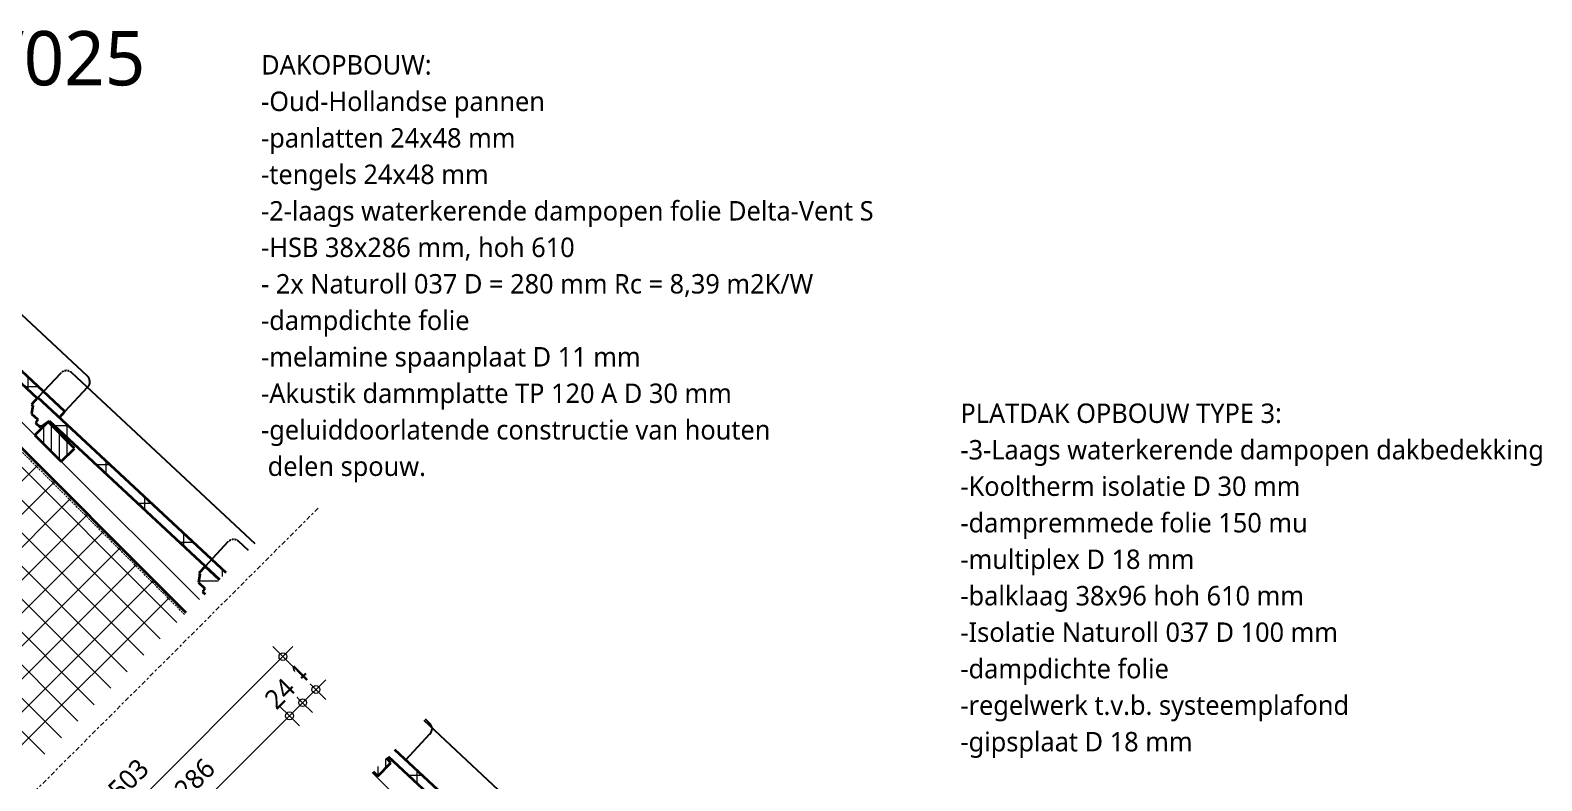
# Model space of a CAD drawing. Header units: millimetres. Extents: x 1789 to 13769, y 2055 to 27197.
# Drawn here: x 11203 to 13147, y 14243 to 15209 of the extents above; entities that cross this region are included whole.
import ezdxf

# ---------------------------------------------------------------- set-up
doc = ezdxf.new("R2010")
doc.units = ezdxf.units.MM
doc.linetypes.add('MV_center', pattern=[15, 6, -3, 3, -3])
doc.linetypes.add('MV_hidden', pattern=[3.75, 2.5, -1.25])
for name, color, linetype, lineweight in [('A-ANNO-DIMS', 211, 'Continuous', 13), ('A-ANNO-DIMS-10', 211, 'Continuous', 13), ('A-DETL', 90, 'Continuous', 13), ('A-DETL-GENF', 92, 'Continuous', 18), ('G-ANNO-TEXT', 231, 'Continuous', 13)]:
    doc.layers.add(name, color=color, linetype=linetype, lineweight=lineweight)
doc.styles.add('Segoe UI_2', font='segoeui.ttf', dxfattribs={"height": 25})
doc.styles.add('Segoe UI_3', font='segoeui.ttf', dxfattribs={"height": 70})
doc.styles.add('Segoe UI_B', font='segoeui.ttf', dxfattribs={"height": 25})
doc.dimstyles.new('2_5_mm_4', dxfattribs={"dimscale": 304.8, "dimtxt": 26.184099, "dimasz": 0.032808, "dimexe": 0.059055, "dimexo": 0.0625, "dimgap": 0.029528, "dimtad": 1, "dimdec": 0, "dimzin": 0, "dimdsep": 46, "dimtxsty": 'Segoe UI_2', "dimblk1": 'DOTBLANK', "dimblk2": 'DOTBLANK', "dimsah": 1, "dimcen": 0.09, "dimdle": 0.059055, "dimazin": 0, "dimtfac": 1, "dimtdec": 4, "dimtix": 1, "dimtmove": 0, "dimatfit": 3, "dimfxl": 0.059055, "dimfxlon": 1, "dimtvp": 1, "dimtfill": 1, "dimtolj": 1, "dimtzin": 0, "dimarcsym": 2})
pattern_1 = [(0, (0, 0), (0, 50), []), (90, (0, 0), (-50, 3e-15), [])]
pattern_2 = [(90, (0, 0), (-10, 6e-16), [])]

# ---------------------------------------------------------------- blocks, each defined once
blk = doc.blocks.new('NLRS_00_DI_maskeer - Type 1-4234711-Details Restauratie 1-10')
at = {"layer": 'A-DETL-GENF', "linetype": 'MV_center'}
blk.add_line((840.8, 0), (-100, 0), dxfattribs=at)
blk = doc.blocks.new('DIMBLOCK403-Details Restauratie 1-10')
at = {"layer": 'A-ANNO-DIMS-10'}
for p, q in [((11582.6, 14372.9), (11552.9, 14343.2)), ((11569.9, 14360.2), (11557.2, 14372.9)), ((11552.9, 14343.2), (11540.2, 14356)), ((11569.9, 14360.2), (11582.6, 14347.5)), ((11552.9, 14343.2), (11565.6, 14330.5))]:
    blk.add_line(p, q, dxfattribs=at)
for centre in [(11569.9, 14360.2), (11552.9, 14343.2)]:
    blk.add_circle(centre, 5, dxfattribs=at)
at = {"layer": 'A-ANNO-DIMS-10', "color": 0, "insert": (11518.5, 14367.7), "char_height": 25, "width": 45.703, "attachment_point": 1, "rotation": 45, "line_spacing_factor": 1.142579, "style": 'Segoe UI_2', "bg_fill": 3, "box_fill_scale": 1.25, "bg_fill_color": 9, "bg_fill_true_color": 13158600, "bg_fill_transparency": 0}
blk.add_mtext('24', dxfattribs=at)
blk = doc.blocks.new('_DotBlank')
at = {"color": 0, "linetype": 'ByBlock', "lineweight": -2}
blk.add_line((-0.5, 0), (-1, 0), dxfattribs=at)
blk.add_circle((0, 0), 0.5, dxfattribs=at)
blk = doc.blocks.new('DIMBLOCK404-Details Restauratie 1-10')
at = {"layer": 'A-ANNO-DIMS-10'}
for p, q in [((11552.9, 14343.2), (11540.2, 14356)), ((11536, 14326.3), (11523.2, 14339)), ((11552.9, 14343.2), (11536, 14326.3)), ((11552.9, 14343.2), (11565.6, 14330.5)), ((11536, 14326.3), (11548.7, 14313.5))]:
    blk.add_line(p, q, dxfattribs=at)
for centre in [(11536, 14326.3), (11552.9, 14343.2)]:
    blk.add_circle(centre, 5, dxfattribs=at)
at = {"layer": 'A-ANNO-DIMS-10', "color": 0, "insert": (11501.5, 14350.7), "char_height": 25, "width": 45.703, "attachment_point": 1, "rotation": 45, "line_spacing_factor": 1.142579, "style": 'Segoe UI_2', "bg_fill": 3, "box_fill_scale": 1.25, "bg_fill_color": 9, "bg_fill_true_color": 13158600, "bg_fill_transparency": 0}
blk.add_mtext('24', dxfattribs=at)
blk = doc.blocks.new('DIMBLOCK405-Details Restauratie 1-10')
at = {"layer": 'A-ANNO-DIMS-10'}
for p, q in [((11536, 14326.3), (11523.2, 14339)), ((11536, 14326.3), (11333.7, 14124)), ((11536, 14326.3), (11548.7, 14313.5)), ((11333.7, 14124), (11321, 14136.8)), ((11333.7, 14124), (11346.4, 14111.3))]:
    blk.add_line(p, q, dxfattribs=at)
for centre in [(11536, 14326.3), (11333.7, 14124)]:
    blk.add_circle(centre, 5, dxfattribs=at)
at = {"layer": 'A-ANNO-DIMS-10', "color": 0, "insert": (11385.2, 14234.4), "char_height": 25, "width": 68.555, "attachment_point": 1, "rotation": 45, "line_spacing_factor": 1.142579, "style": 'Segoe UI_2', "bg_fill": 3, "box_fill_scale": 1.25, "bg_fill_color": 9, "bg_fill_true_color": 13158600, "bg_fill_transparency": 0}
blk.add_mtext('286', dxfattribs=at)
blk = doc.blocks.new('DIMBLOCK411-Details Restauratie 1-10')
at = {"layer": 'A-ANNO-DIMS-10'}
for p, q in [((11540.2, 14415.4), (11159.1, 14034.2)), ((11527.5, 14402.6), (11514.7, 14415.4)), ((11527.5, 14402.6), (11540.2, 14389.9)), ((11171.8, 14047), (11159.1, 14059.7)), ((11171.8, 14047), (11184.5, 14034.2))]:
    blk.add_line(p, q, dxfattribs=at)
for centre in [(11527.5, 14402.6), (11171.8, 14047)]:
    blk.add_circle(centre, 5, dxfattribs=at)
at = {"layer": 'A-ANNO-DIMS-10', "color": 0, "insert": (11300, 14234), "char_height": 25, "width": 68.555, "attachment_point": 1, "rotation": 45, "line_spacing_factor": 1.142579, "style": 'Segoe UI_2', "bg_fill": 3, "box_fill_scale": 1.25, "bg_fill_color": 9, "bg_fill_true_color": 13158600, "bg_fill_transparency": 0}
blk.add_mtext('503', dxfattribs=at)

msp = doc.modelspace()

# ---------------------------------------------------------------- hatches: boundary and pattern name
at = {"layer": 'A-DETL-GENF', "lineweight": 13}
h = msp.add_hatch(dxfattribs=at)
h.set_pattern_fill('FP_4', color=251, style=0, pattern_type=2)
h.set_pattern_definition([(45, (0, 0), (-21.213203, 21.213203), []), (135, (0, 0), (-21.213203, -21.213203), [])])
h.paths.add_polyline_path([(11201, 14256.7), (11403.3, 14458.9), (10778.6, 15083.6), (10576.4, 14881.3), (11184.1, 14273.7)])
h = msp.add_hatch(dxfattribs=at)
h.set_pattern_fill('FP_6', color=253, style=0, pattern_type=2)
h.set_pattern_definition(pattern_1)
h.paths.add_polyline_path([(11240, 14710.3), (11247.2, 14718.1), (10996.4, 14952.1), (10988.2, 14943.3), (10989.7, 14941.9), (10987.9, 14931.2), (10995.9, 14923.7), (10993.3, 14919.4), (10999.1, 14914), (11010.9, 14922.1), (11211.6, 14735), (11212.5, 14736), (11227, 14722.4)])
h = msp.add_hatch(dxfattribs=at)
h.set_pattern_fill('FP_6', color=253, style=0, pattern_type=2)
h.set_pattern_definition(pattern_1)
h.paths.add_polyline_path([(11446, 14501.7), (11454.5, 14510.2), (11212.5, 14736), (11204.3, 14727.2), (11205.8, 14725.8), (11204, 14715.1), (11212.1, 14707.6), (11209.4, 14703.3), (11215.2, 14697.8), (11227, 14706), (11441.9, 14505.6)])
h = msp.add_hatch(dxfattribs=at)
h.set_pattern_fill('FP_11', color=253, style=0, pattern_type=2)
h.set_pattern_definition(pattern_2)
h.paths.add_polyline_path([(11242.5, 14653.7), (11259.4, 14670.6), (11225.5, 14704.6), (11208.5, 14687.6)])
h = msp.add_hatch(dxfattribs=at)
h.set_pattern_fill('FP_6', color=253, style=0, pattern_type=2)
h.set_pattern_definition(pattern_1)
h.paths.add_polyline_path([(11427.4, 14483.1), (11445.8, 14501.5), (11427.4, 14518.7), (11419.3, 14509.9), (11420.7, 14508.6), (11419, 14497.9), (11427, 14490.4), (11424.3, 14486), (11424.6, 14485.8)])
h = msp.add_hatch(dxfattribs=at)
h.set_pattern_fill('FP_11', color=253, style=0, pattern_type=2)
h.set_pattern_definition(pattern_2)
h.paths.add_polyline_path([(11649.6, 14248.9), (11666.5, 14265.9), (11660.7, 14271.7), (11643.7, 14254.8)])
h = msp.add_hatch(dxfattribs=at)
h.set_pattern_fill('FP_6', color=253, style=0, pattern_type=2)
h.set_pattern_definition(pattern_1)
h.paths.add_polyline_path([(11862.2, 14088.5), (11870.4, 14097.3), (11671.6, 14282.7), (11663.1, 14274.2), (11777.8, 14167.2)])

# ---------------------------------------------------------------- linework, layer by layer
at = {"layer": 'A-DETL', "lineweight": 18}
for p, q in [((10808.1, 15088), (11208.5, 14687.6)), ((11242.5, 14653.7), (11420.2, 14475.9)), ((11642.5, 14253.6), (11979.1, 13917.1))]:
    msp.add_line(p, q, dxfattribs=at)
at = {"layer": 'A-DETL', "linetype": 'MV_hidden', "lineweight": 18}
msp.add_line((11401.1, 14456.8), (10776.5, 15081.4), dxfattribs=at)
at = {"layer": 'A-DETL', "lineweight": 35}
for p, q in [((11403.3, 14458.9), (10778.6, 15083.6)), ((11247.2, 14718.1), (10996.4, 14952.1)), ((11010.9, 14922.1), (11211.6, 14735)), ((11205.8, 14725.8), (11204, 14715.1)), ((11212.5, 14736), (11204.3, 14727.2)), ((11204.3, 14727.2), (11205.8, 14725.8)), ((11454.5, 14510.2), (11212.5, 14736)), ((11240, 14710.3), (11247.2, 14718.1)), ((11204, 14715.1), (11212.1, 14707.6)), ((11225.5, 14704.6), (11208.5, 14687.6)), ((11212.1, 14707.6), (11209.4, 14703.3)), ((11209.4, 14703.3), (11215.2, 14697.8)), ((11215.2, 14697.8), (11227, 14706)), ((11259.4, 14670.6), (11225.5, 14704.6)), ((11227, 14706), (11446, 14501.7)), ((11208.5, 14687.6), (11242.5, 14653.7)), ((11242.5, 14653.7), (11259.4, 14670.6)), ((11420.7, 14508.6), (11419, 14497.9)), ((11427.4, 14518.7), (11419.3, 14509.9)), ((11419.3, 14509.9), (11420.7, 14508.6)), ((11445.8, 14501.5), (11427.4, 14518.7)), ((11419, 14497.9), (11427, 14490.4)), ((11427, 14490.4), (11424.3, 14486)), ((11424.3, 14486), (11427.4, 14483.1)), ((11666.5, 14265.9), (11660.7, 14271.7)), ((11663.1, 14274.2), (11862.2, 14088.5)), ((11870.4, 14097.3), (11671.6, 14282.7)), ((11643.7, 14254.8), (11649.6, 14248.9)), ((11649.6, 14248.9), (11666.5, 14265.9))]:
    msp.add_line(p, q, dxfattribs=at)
at = {"layer": 'A-DETL', "lineweight": 25}
for p, q in [((11276.1, 14763.7), (11039.8, 14984)), ((11241.8, 14767.4), (11212.5, 14736)), ((11492, 14547.7), (11255.9, 14767.9)), ((11247.2, 14718.1), (11276.5, 14749.6)), ((11456.8, 14550.1), (11427.4, 14518.7)), ((11483.3, 14539), (11470.9, 14550.6)), ((11899.2, 14142.8), (11709.1, 14320.2)), ((11716.1, 14317.1), (11711.1, 14322.1)), ((11685.5, 14269.7), (11716.6, 14303))]:
    msp.add_line(p, q, dxfattribs=at)
at = {"layer": 'A-DETL', "linetype": 'MV_hidden', "lineweight": 25}
for centre in [(11249.1, 14760.6), (11464.1, 14543.3)]:
    msp.add_arc(centre, 10, 47, 137, dxfattribs=at)
at = {"layer": 'A-DETL', "lineweight": 25}
for centre in [(11269.2, 14756.4), (11709.3, 14309.8)]:
    msp.add_arc(centre, 10, 317, 47, dxfattribs=at)

# ---------------------------------------------------------------- block references
at = {"layer": 'A-DETL-GENF', "linetype": 'MV_center', "rotation": 45.00000000000331}
msp.add_blockref('NLRS_00_DI_maskeer - Type 1-4234711-Details Restauratie 1-10', (10978.4, 13999.2), dxfattribs=at)

# ---------------------------------------------------------------- texts
at = {"layer": 'G-ANNO-TEXT', "color": 7, "attachment_point": 1}
for s, insert, char_height, width, style in [('V025', (11139.4, 15207.7), 70, 272.574, 'Segoe UI_3'), ('DAKOPBOUW:', (11499.5, 15176.7), 25, 290.211, 'Segoe UI_B'), ('-Oud-Hollandse pannen', (11499.5, 15129.7), 25, 454.557, 'Segoe UI_2'), ('-panlatten 24x48 mm', (11499.5, 15082.7), 25, 404.852, 'Segoe UI_2'), ('-tengels 24x48 mm', (11499.5, 15035.8), 25, 363.164, 'Segoe UI_2'), ('-2-laags waterkerende dampopen folie Delta-Vent S', (11499.5, 14988.8), 25, 979.662, 'Segoe UI_2'), ('-HSB 38x286 mm, hoh 610', (11499.5, 14941.8), 25, 502.658, 'Segoe UI_2'), ('- 2x Naturoll 037 D = 280 mm Rc = 8,39 m2K/W', (11499.5, 14894.9), 25, 909.915, 'Segoe UI_2'), ('-dampdichte folie', (11499.5, 14847.9), 25, 334.304, 'Segoe UI_2'), ('-melamine spaanplaat D 11 mm', (11499.5, 14800.9), 25, 602.869, 'Segoe UI_2'), ('-Akustik dammplatte TP 120 A D 30 mm', (11499.5, 14754), 25, 758.396, 'Segoe UI_2'), ('PLATDAK OPBOUW TYPE 3:', (12399, 14728.3), 25, 552.363, 'Segoe UI_B'), ('-geluiddoorlatende constructie van houten', (11499.5, 14707), 25, 804.093, 'Segoe UI_2'), ('-3-Laags waterkerende dampopen dakbedekking', (12399, 14681.3), 25, 921.139, 'Segoe UI_2'), (' delen spouw. ', (11499.5, 14660.1), 25, 270.97, 'Segoe UI_2'), ('-Kooltherm isolatie D 30 mm', (12399, 14634.4), 25, 544.346, 'Segoe UI_2'), ('-dampremmede folie 150 mu', (12399, 14587.4), 25, 553.966, 'Segoe UI_2'), ('-multiplex D 18 mm', (12399, 14540.4), 25, 375.991, 'Segoe UI_2'), ('-balklaag 38x96 hoh 610 mm', (12399, 14493.5), 25, 549.958, 'Segoe UI_2'), ('-Isolatie Naturoll 037 D 100 mm', (12399, 14446.5), 25, 605.274, 'Segoe UI_2'), ('-dampdichte folie', (12399, 14399.6), 25, 334.304, 'Segoe UI_2'), ('-regelwerk t.v.b. systeemplafond', (12399, 14352.6), 25, 606.076, 'Segoe UI_2'), ('-gipsplaat D 18 mm', (12399, 14305.6), 25, 373.586, 'Segoe UI_2')]:
    msp.add_mtext(s, dxfattribs=dict(at, insert=insert, char_height=char_height, width=width, style=style))

# ---------------------------------------------------------------- next in the draw order: dimensions: what is measured, and where the dimension line sits
at = {"layer": 'A-ANNO-DIMS'}
dim = msp.add_linear_dim(base=(11552.9, 14343.2), p1=(11582.6, 14347.5), p2=(11565.6, 14330.5), angle=45, dimstyle='2_5_mm_4', override={"dimpost": '<>', "dimfxl": 24}, dxfattribs=at)
dim.commit()
dim.dimension.update_dxf_attribs({"geometry": 'DIMBLOCK403-Details Restauratie 1-10', "text_midpoint": (11546.1, 14367.1)})

# ---------------------------------------------------------------- next in the draw order: dimensions: what is measured, and where the dimension line sits
dim = msp.add_linear_dim(base=(11536, 14326.3), p1=(11565.6, 14330.5), p2=(11548.7, 14313.5), angle=45, dimstyle='2_5_mm_4', override={"dimpost": '<>', "dimfxl": 24}, dxfattribs=at)
dim.commit()
dim.dimension.update_dxf_attribs({"geometry": 'DIMBLOCK404-Details Restauratie 1-10', "text_midpoint": (11529.1, 14350.1)})

# ---------------------------------------------------------------- next in the draw order: dimensions: what is measured, and where the dimension line sits
dim = msp.add_linear_dim(base=(11333.7, 14124), p1=(11548.7, 14313.5), p2=(11346.4, 14111.3), angle=45, dimstyle='2_5_mm_4', override={"dimpost": '<>', "dimfxl": 286}, dxfattribs=at)
dim.commit()
dim.dimension.update_dxf_attribs({"geometry": 'DIMBLOCK405-Details Restauratie 1-10', "text_midpoint": (11419.3, 14240.6)})

# ---------------------------------------------------------------- next in the draw order: dimensions: what is measured, and where the dimension line sits
dim = msp.add_linear_dim(base=(11171.8, 14047), p1=(11540.2, 14389.9), p2=(11184.5, 14034.2), angle=45, dimstyle='2_5_mm_4', override={"dimpost": '<>', "dimfxl": 502.998059}, dxfattribs=at)
dim.commit()
dim.dimension.update_dxf_attribs({"geometry": 'DIMBLOCK411-Details Restauratie 1-10', "text_midpoint": (11334.1, 14240.3)})

doc.saveas('drawing.dxf')
